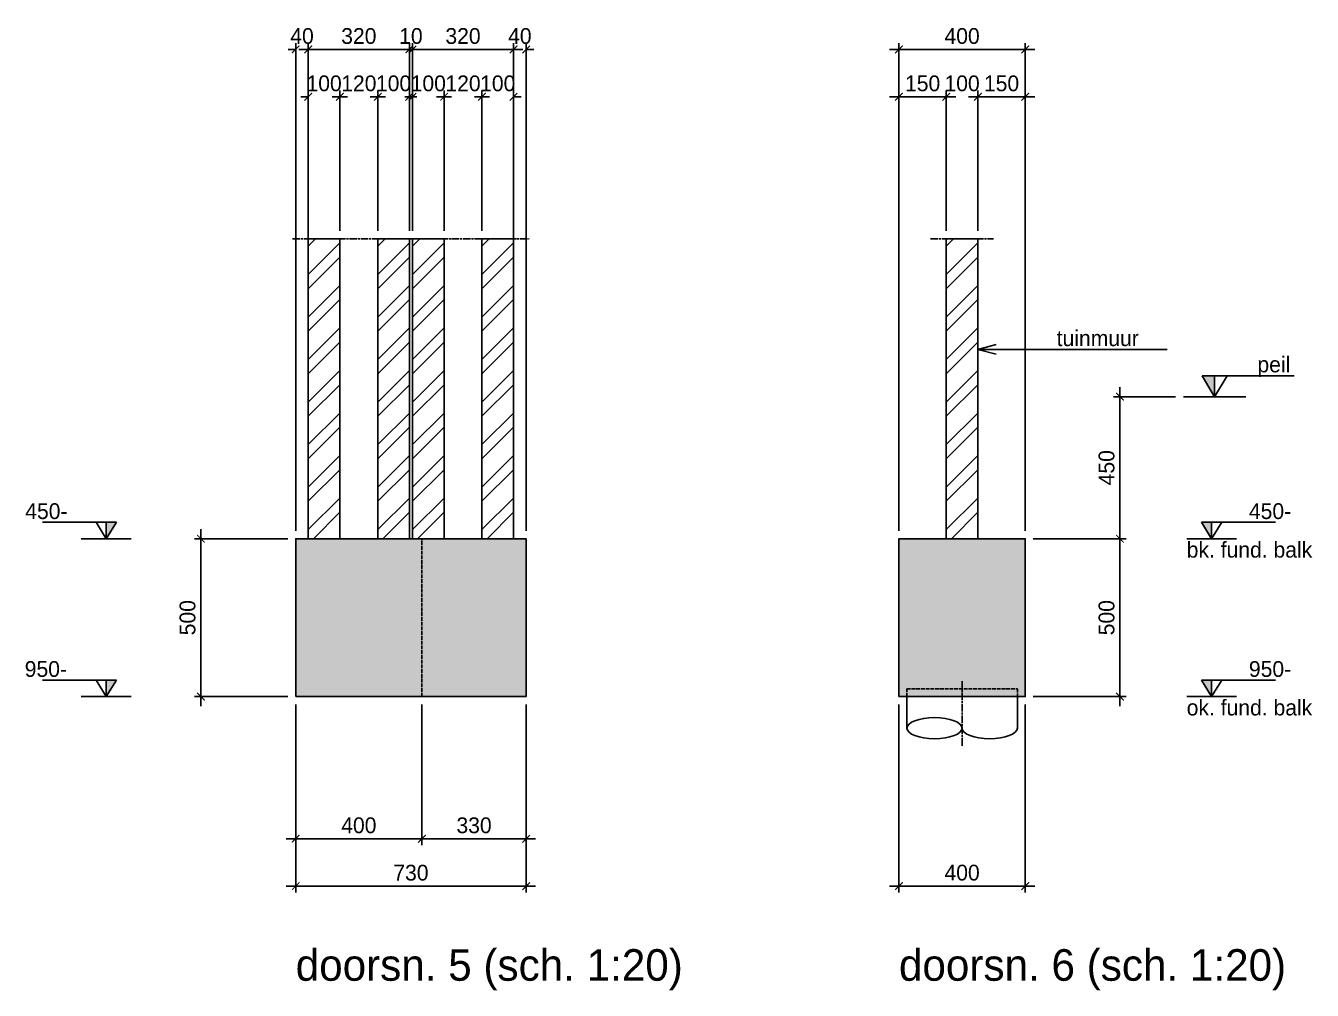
# Model space of a CAD drawing. Header units: millimetres. Extents: x -109306 to 269542, y -22401 to 197206.
# Drawn here: x -46793 to -42718, y 15534 to 18589 of the extents above; entities that cross this region are included whole.
import ezdxf

# ---------------------------------------------------------------- set-up
doc = ezdxf.new("R2010")
doc.units = ezdxf.units.MM
doc.linetypes.add('CENTER', pattern=[36, 24, -3, 6, -3])
doc.linetypes.add('DASH', pattern=[15, 12, -3])
for name, color, linetype in [('10', 9, 'DASH'), ('13', 7, 'Continuous'), ('BETON - 18', 1, 'Continuous'), ('BETON - 25', 2, 'Continuous'), ('BETON - 50', 4, 'Continuous'), ('DIMENSION', 1, 'Continuous'), ('HATCH', 9, 'Continuous'), ('HATCH-beton', 254, 'Continuous'), ('PAAL', 3, 'Continuous'), ('STAAL-25', 2, 'Continuous'), ('STRAMIEN', 11, 'CENTER'), ('T25', 2, 'Continuous'), ('T50', 4, 'Continuous')]:
    doc.layers.add(name, color=color, linetype=linetype)
doc.styles.get("Standard").update_dxf_attribs({"font": ''})
doc.styles.get('Standard').set_extended_font_data('Century Gothic')
doc.dimstyles.new('1-20', dxfattribs={"dimscale": 20, "dimtxt": 2.5, "dimasz": 1.2, "dimexe": 1, "dimexo": 0, "dimgap": 0.8, "dimtad": 1, "dimdec": 0, "dimzin": 12, "dimdsep": 46, "dimtxsty": 'Standard', "dimblk1": 'ARCHTICK', "dimblk2": 'ARCHTICK', "dimsah": 1, "dimcen": 0.09, "dimdle": 1.5, "dimclrd": 256, "dimclre": 254, "dimclrt": 2, "dimadec": 0, "dimazin": 0, "dimtfac": 1, "dimtdec": 0, "dimtix": 1, "dimtofl": 0, "dimtmove": 2, "dimatfit": 3, "dimldrblk": 'ARCHTICK', "dimfxl": 1, "dimtolj": 1, "dimtzin": 0, "dimarcsym": 0})

# ---------------------------------------------------------------- blocks, each defined once
blk = doc.blocks.new('_ARCHTICK')
at = {"color": 0, "linetype": 'ByBlock', "const_width": 0.15}
blk.add_lwpolyline([(-0.5, -0.5), (0.5, 0.5)], dxfattribs=at)
blk = doc.blocks.new('*D171')
at = {"layer": 'Defpoints', "color": 0, "transparency": 16777216}
for p in [(-44027, 16438.7), (-43627, 16438.7), (-43627, 15863.7)]:
    blk.add_point(p, dxfattribs=at)
at = {"layer": 'DIMENSION', "color": 254, "lineweight": -2, "transparency": 16777216}
for p, q in [((-44027, 16438.7), (-44027, 15843.7)), ((-43627, 16438.7), (-43627, 15843.7))]:
    blk.add_line(p, q, dxfattribs=at)
at = {"layer": 'DIMENSION', "lineweight": -2, "transparency": 16777216}
blk.add_line((-44057, 15863.7), (-43597, 15863.7), dxfattribs=at)
at = {"layer": 'DIMENSION', "lineweight": -2, "transparency": 16777216, "xscale": 23.99999999999998, "yscale": 23.99999999999998, "zscale": 23.99999999999998, "rotation": 180}
blk.add_blockref('_ARCHTICK', (-44027, 15863.7), dxfattribs=at)
at = {"layer": 'DIMENSION', "lineweight": -2, "transparency": 16777216, "xscale": 23.99999999999998, "yscale": 23.99999999999998, "zscale": 23.99999999999998}
blk.add_blockref('_ARCHTICK', (-43627, 15863.7), dxfattribs=at)
at = {"layer": 'DIMENSION', "color": 2, "transparency": 16777216, "insert": (-43827, 15905.9), "char_height": 50, "attachment_point": 5}
blk.add_mtext('\\A1;400', dxfattribs=at)
blk = doc.blocks.new('*D172')
at = {"layer": 'Defpoints', "color": 0, "transparency": 16777216}
for p in [(-43602, 16963.7), (-43602, 16463.7), (-43327, 16463.7)]:
    blk.add_point(p, dxfattribs=at)
at = {"layer": 'DIMENSION', "color": 254, "lineweight": -2, "transparency": 16777216}
for p, q in [((-43602, 16963.7), (-43307, 16963.7)), ((-43602, 16463.7), (-43307, 16463.7))]:
    blk.add_line(p, q, dxfattribs=at)
at = {"layer": 'DIMENSION', "lineweight": -2, "transparency": 16777216}
blk.add_line((-43327, 16993.7), (-43327, 16433.7), dxfattribs=at)
at = {"layer": 'DIMENSION', "lineweight": -2, "transparency": 16777216, "xscale": 23.99999999999998, "yscale": 23.99999999999998, "zscale": 23.99999999999998}
for p, rotation in [((-43327, 16963.7), 90), ((-43327, 16463.7), 270)]:
    blk.add_blockref('_ARCHTICK', p, dxfattribs=dict(at, rotation=rotation))
at = {"layer": 'DIMENSION', "color": 2, "transparency": 16777216, "insert": (-43369.2, 16713.7), "char_height": 50, "attachment_point": 5, "rotation": 90}
blk.add_mtext('\\A1;500', dxfattribs=at)
blk = doc.blocks.new('A$C680E42B6')
at = {"layer": '13'}
for p in [(145, 39), (145, -39)]:
    blk.add_line(p, (0, 0), dxfattribs=at)
blk = doc.blocks.new('A$C0DE41A36')
at = {"layer": 'DIMENSION', "xscale": -0.4, "yscale": 0.4, "zscale": 0.4, "rotation": 180}
blk.add_blockref('A$C680E42B6', (0, 0), dxfattribs=at)
blk = doc.blocks.new('hoogte')
at = {"layer": 'DIMENSION'}
blk.add_hatch(color=256, dxfattribs=at).paths.add_polyline_path([(1.81, 2.63), (0.21, 2.63), (0.21, 0)])
for p, q in [((1.81, 2.63), (-9.88, 2.63)), ((0.21, 0), (-1.39, 2.63)), ((0.21, 0), (1.81, 2.63)), ((0.21, 0), (0.21, 2.63)), ((4.16, 0), (-3.74, 0))]:
    blk.add_line(p, q, dxfattribs=at)
at = {"layer": 'DIMENSION', "color": 2}
blk.add_attdef('HOOGTE', (-9.82, 3.09), '', height=2, dxfattribs=at)
at = {"layer": 'DIMENSION', "color": 1}
blk.add_attdef('POSITIE', (-9.92, -2.78), '', height=1.8, dxfattribs=at)
blk = doc.blocks.new('*D173')
at = {"layer": 'Defpoints', "color": 0, "transparency": 16777216}
for p in [(-43627, 18513.7), (-44027, 16988.7), (-43627, 16988.7)]:
    blk.add_point(p, dxfattribs=at)
at = {"layer": 'DIMENSION', "lineweight": -2, "transparency": 16777216}
blk.add_line((-44057, 18513.7), (-43597, 18513.7), dxfattribs=at)
at = {"layer": 'DIMENSION', "color": 254, "lineweight": -2, "transparency": 16777216}
for p, q in [((-44027, 16988.7), (-44027, 18533.7)), ((-43627, 16988.7), (-43627, 18533.7))]:
    blk.add_line(p, q, dxfattribs=at)
at = {"layer": 'DIMENSION', "lineweight": -2, "transparency": 16777216, "xscale": 23.99999999999998, "yscale": 23.99999999999998, "zscale": 23.99999999999998, "rotation": 180}
blk.add_blockref('_ARCHTICK', (-44027, 18513.7), dxfattribs=at)
at = {"layer": 'DIMENSION', "lineweight": -2, "transparency": 16777216, "xscale": 23.99999999999998, "yscale": 23.99999999999998, "zscale": 23.99999999999998}
blk.add_blockref('_ARCHTICK', (-43627, 18513.7), dxfattribs=at)
at = {"layer": 'DIMENSION', "color": 2, "transparency": 16777216, "insert": (-43827, 18555.9), "char_height": 50, "attachment_point": 5}
blk.add_mtext('\\A1;400', dxfattribs=at)
blk = doc.blocks.new('*D174')
at = {"layer": 'Defpoints', "color": 0, "transparency": 16777216}
for p in [(-43877, 18363.7), (-43877, 17938.7), (-43777, 17938.7)]:
    blk.add_point(p, dxfattribs=at)
at = {"layer": 'DIMENSION', "color": 254, "lineweight": -2, "transparency": 16777216}
for p, q in [((-43877, 17938.7), (-43877, 18383.7)), ((-43777, 17938.7), (-43777, 18383.7))]:
    blk.add_line(p, q, dxfattribs=at)
at = {"layer": 'DIMENSION', "lineweight": -2, "transparency": 16777216}
for p, q in [((-43877, 18363.7), (-43901, 18363.7)), ((-43777, 18363.7), (-43753, 18363.7))]:
    blk.add_line(p, q, dxfattribs=at)
at = {"layer": 'DIMENSION', "lineweight": -2, "transparency": 16777216, "xscale": 23.99999999999998, "yscale": 23.99999999999998, "zscale": 23.99999999999998}
blk.add_blockref('_ARCHTICK', (-43877, 18363.7), dxfattribs=at)
at = {"layer": 'DIMENSION', "lineweight": -2, "transparency": 16777216, "xscale": 23.99999999999998, "yscale": 23.99999999999998, "zscale": 23.99999999999998, "rotation": 180}
blk.add_blockref('_ARCHTICK', (-43777, 18363.7), dxfattribs=at)
at = {"layer": 'DIMENSION', "color": 2, "transparency": 16777216, "insert": (-43827, 18405.9), "char_height": 50, "attachment_point": 5}
blk.add_mtext('\\A1;100', dxfattribs=at)
blk = doc.blocks.new('*D175')
at = {"layer": 'Defpoints', "color": 0, "transparency": 16777216}
for p in [(-43877, 18363.7), (-43877, 17938.7), (-44027, 16988.7)]:
    blk.add_point(p, dxfattribs=at)
at = {"layer": 'DIMENSION', "color": 254, "lineweight": -2, "transparency": 16777216}
for p, q in [((-44027, 16988.7), (-44027, 18383.7)), ((-43877, 17938.7), (-43877, 18383.7))]:
    blk.add_line(p, q, dxfattribs=at)
at = {"layer": 'DIMENSION', "lineweight": -2, "transparency": 16777216}
blk.add_line((-44057, 18363.7), (-43847, 18363.7), dxfattribs=at)
at = {"layer": 'DIMENSION', "lineweight": -2, "transparency": 16777216, "xscale": 23.99999999999998, "yscale": 23.99999999999998, "zscale": 23.99999999999998, "rotation": 180}
blk.add_blockref('_ARCHTICK', (-44027, 18363.7), dxfattribs=at)
at = {"layer": 'DIMENSION', "lineweight": -2, "transparency": 16777216, "xscale": 23.99999999999998, "yscale": 23.99999999999998, "zscale": 23.99999999999998}
blk.add_blockref('_ARCHTICK', (-43877, 18363.7), dxfattribs=at)
at = {"layer": 'DIMENSION', "color": 2, "transparency": 16777216, "insert": (-43952, 18405.9), "char_height": 50, "attachment_point": 5}
blk.add_mtext('\\A1;150', dxfattribs=at)
blk = doc.blocks.new('*D176')
at = {"layer": 'Defpoints', "color": 0, "transparency": 16777216}
for p in [(-43777, 18363.7), (-43777, 17938.7), (-43627, 16988.7)]:
    blk.add_point(p, dxfattribs=at)
at = {"layer": 'DIMENSION', "color": 254, "lineweight": -2, "transparency": 16777216}
for p, q in [((-43777, 17938.7), (-43777, 18383.7)), ((-43627, 16988.7), (-43627, 18383.7))]:
    blk.add_line(p, q, dxfattribs=at)
at = {"layer": 'DIMENSION', "lineweight": -2, "transparency": 16777216}
blk.add_line((-43597, 18363.7), (-43807, 18363.7), dxfattribs=at)
at = {"layer": 'DIMENSION', "lineweight": -2, "transparency": 16777216, "xscale": 23.99999999999998, "yscale": 23.99999999999998, "zscale": 23.99999999999998, "rotation": 180}
blk.add_blockref('_ARCHTICK', (-43777, 18363.7), dxfattribs=at)
at = {"layer": 'DIMENSION', "lineweight": -2, "transparency": 16777216, "xscale": 23.99999999999998, "yscale": 23.99999999999998, "zscale": 23.99999999999998}
blk.add_blockref('_ARCHTICK', (-43627, 18363.7), dxfattribs=at)
at = {"layer": 'DIMENSION', "color": 2, "transparency": 16777216, "insert": (-43702, 18405.9), "char_height": 50, "attachment_point": 5}
blk.add_mtext('\\A1;150', dxfattribs=at)
blk = doc.blocks.new('*D177')
at = {"layer": 'Defpoints', "color": 0, "transparency": 16777216}
for p in [(-43327, 17413.7), (-43150.8, 17413.7), (-43602, 16963.7)]:
    blk.add_point(p, dxfattribs=at)
at = {"layer": 'DIMENSION', "lineweight": -2, "transparency": 16777216}
blk.add_line((-43327, 16933.7), (-43327, 17443.7), dxfattribs=at)
at = {"layer": 'DIMENSION', "color": 254, "lineweight": -2, "transparency": 16777216}
for p, q in [((-43150.8, 17413.7), (-43347, 17413.7)), ((-43602, 16963.7), (-43307, 16963.7))]:
    blk.add_line(p, q, dxfattribs=at)
at = {"layer": 'DIMENSION', "lineweight": -2, "transparency": 16777216, "xscale": 23.99999999999998, "yscale": 23.99999999999998, "zscale": 23.99999999999998}
for p, rotation in [((-43327, 17413.7), 90), ((-43327, 16963.7), 270)]:
    blk.add_blockref('_ARCHTICK', p, dxfattribs=dict(at, rotation=rotation))
at = {"layer": 'DIMENSION', "color": 2, "transparency": 16777216, "insert": (-43369.2, 17188.7), "char_height": 50, "attachment_point": 5, "rotation": 90}
blk.add_mtext('\\A1;450', dxfattribs=at)
blk = doc.blocks.new('A$C37C67F26')
at = {"layer": '10'}
blk.add_lwpolyline([(-175, 0), (-175, 25), (175, 25), (175, 0)], dxfattribs=at)
at = {"layer": '13'}
for p, q in [((-175, 0), (-175, -100)), ((175, 0), (175, -100))]:
    blk.add_line(p, q, dxfattribs=at)
at = {"layer": '13', "extrusion": (0, 0, -1)}
blk.add_ellipse((-87.5, -100), major_axis=(-87.5, 0), ratio=0.382785, dxfattribs=at)
at = {"layer": '13'}
blk.add_ellipse((87.5, -100), major_axis=(-87.5, 0), ratio=0.382785, start_param=0.000001, end_param=3.141592, dxfattribs=at)
at = {"layer": 'STRAMIEN'}
blk.add_line((0, 48.6), (0, -158.5), dxfattribs=at)
blk = doc.blocks.new('*D198')
at = {"layer": 'Defpoints', "color": 0, "transparency": 16777216}
for p in [(-45938, 16438.7), (-45538, 16438.7), (-45538, 16013.5)]:
    blk.add_point(p, dxfattribs=at)
at = {"layer": 'DIMENSION', "color": 254, "lineweight": -2, "transparency": 16777216}
for p, q in [((-45938, 16438.7), (-45938, 15993.5)), ((-45538, 16438.7), (-45538, 15993.5))]:
    blk.add_line(p, q, dxfattribs=at)
at = {"layer": 'DIMENSION', "lineweight": -2, "transparency": 16777216}
blk.add_line((-45968, 16013.5), (-45508, 16013.5), dxfattribs=at)
at = {"layer": 'DIMENSION', "lineweight": -2, "transparency": 16777216, "xscale": 23.99999999999998, "yscale": 23.99999999999998, "zscale": 23.99999999999998, "rotation": 180}
blk.add_blockref('_ARCHTICK', (-45938, 16013.5), dxfattribs=at)
at = {"layer": 'DIMENSION', "lineweight": -2, "transparency": 16777216, "xscale": 23.99999999999998, "yscale": 23.99999999999998, "zscale": 23.99999999999998}
blk.add_blockref('_ARCHTICK', (-45538, 16013.5), dxfattribs=at)
at = {"layer": 'DIMENSION', "color": 2, "transparency": 16777216, "insert": (-45738, 16055.8), "char_height": 50, "attachment_point": 5}
blk.add_mtext('\\A1;400', dxfattribs=at)
blk = doc.blocks.new('*D199')
at = {"layer": 'Defpoints', "color": 0, "transparency": 16777216}
for p in [(-46238.2, 16963.7), (-45963, 16963.7), (-45963, 16463.7)]:
    blk.add_point(p, dxfattribs=at)
at = {"layer": 'DIMENSION', "color": 254, "lineweight": -2, "transparency": 16777216}
for p, q in [((-45963, 16963.7), (-46258.2, 16963.7)), ((-45963, 16463.7), (-46258.2, 16463.7))]:
    blk.add_line(p, q, dxfattribs=at)
at = {"layer": 'DIMENSION', "lineweight": -2, "transparency": 16777216}
blk.add_line((-46238.2, 16433.7), (-46238.2, 16993.7), dxfattribs=at)
at = {"layer": 'DIMENSION', "lineweight": -2, "transparency": 16777216, "xscale": 23.99999999999998, "yscale": 23.99999999999998, "zscale": 23.99999999999998}
for p, rotation in [((-46238.2, 16963.7), 90), ((-46238.2, 16463.7), 270)]:
    blk.add_blockref('_ARCHTICK', p, dxfattribs=dict(at, rotation=rotation))
at = {"layer": 'DIMENSION', "color": 2, "transparency": 16777216, "insert": (-46280.5, 16713.7), "char_height": 50, "attachment_point": 5, "rotation": 90}
blk.add_mtext('\\A1;500', dxfattribs=at)
blk = doc.blocks.new('*D200')
at = {"layer": 'Defpoints', "color": 0, "transparency": 16777216}
for p in [(-45538, 16438.7), (-45208, 16438.7), (-45208, 16013.5)]:
    blk.add_point(p, dxfattribs=at)
at = {"layer": 'DIMENSION', "color": 254, "lineweight": -2, "transparency": 16777216}
for p, q in [((-45538, 16438.7), (-45538, 15993.5)), ((-45208, 16438.7), (-45208, 15993.5))]:
    blk.add_line(p, q, dxfattribs=at)
at = {"layer": 'DIMENSION', "lineweight": -2, "transparency": 16777216}
blk.add_line((-45568, 16013.5), (-45178, 16013.5), dxfattribs=at)
at = {"layer": 'DIMENSION', "lineweight": -2, "transparency": 16777216, "xscale": 23.99999999999998, "yscale": 23.99999999999998, "zscale": 23.99999999999998, "rotation": 180}
blk.add_blockref('_ARCHTICK', (-45538, 16013.5), dxfattribs=at)
at = {"layer": 'DIMENSION', "lineweight": -2, "transparency": 16777216, "xscale": 23.99999999999998, "yscale": 23.99999999999998, "zscale": 23.99999999999998}
blk.add_blockref('_ARCHTICK', (-45208, 16013.5), dxfattribs=at)
at = {"layer": 'DIMENSION', "color": 2, "transparency": 16777216, "insert": (-45373, 16055.8), "char_height": 50, "attachment_point": 5}
blk.add_mtext('\\A1;330', dxfattribs=at)
blk = doc.blocks.new('*D201')
at = {"layer": 'Defpoints', "color": 0, "transparency": 16777216}
for p in [(-45938, 16438.7), (-45208, 16438.7), (-45208, 15863.5)]:
    blk.add_point(p, dxfattribs=at)
at = {"layer": 'DIMENSION', "color": 254, "lineweight": -2, "transparency": 16777216}
for p, q in [((-45938, 16438.7), (-45938, 15843.5)), ((-45208, 16438.7), (-45208, 15843.5))]:
    blk.add_line(p, q, dxfattribs=at)
at = {"layer": 'DIMENSION', "lineweight": -2, "transparency": 16777216}
blk.add_line((-45968, 15863.5), (-45178, 15863.5), dxfattribs=at)
at = {"layer": 'DIMENSION', "lineweight": -2, "transparency": 16777216, "xscale": 23.99999999999998, "yscale": 23.99999999999998, "zscale": 23.99999999999998, "rotation": 180}
blk.add_blockref('_ARCHTICK', (-45938, 15863.5), dxfattribs=at)
at = {"layer": 'DIMENSION', "lineweight": -2, "transparency": 16777216, "xscale": 23.99999999999998, "yscale": 23.99999999999998, "zscale": 23.99999999999998}
blk.add_blockref('_ARCHTICK', (-45208, 15863.5), dxfattribs=at)
at = {"layer": 'DIMENSION', "color": 2, "transparency": 16777216, "insert": (-45573, 15905.8), "char_height": 50, "attachment_point": 5}
blk.add_mtext('\\A1;730', dxfattribs=at)
blk = doc.blocks.new('*D214')
at = {"layer": 'Defpoints', "color": 0, "transparency": 16777216}
for p in [(-45578, 18513.7), (-45898, 17938.7), (-45578, 17938.7)]:
    blk.add_point(p, dxfattribs=at)
at = {"layer": 'DIMENSION', "lineweight": -2, "transparency": 16777216}
blk.add_line((-45928, 18513.7), (-45548, 18513.7), dxfattribs=at)
at = {"layer": 'DIMENSION', "color": 254, "lineweight": -2, "transparency": 16777216}
for p, q in [((-45898, 17938.7), (-45898, 18533.7)), ((-45578, 17938.7), (-45578, 18533.7))]:
    blk.add_line(p, q, dxfattribs=at)
at = {"layer": 'DIMENSION', "lineweight": -2, "transparency": 16777216, "xscale": 23.99999999999998, "yscale": 23.99999999999998, "zscale": 23.99999999999998, "rotation": 180}
blk.add_blockref('_ARCHTICK', (-45898, 18513.7), dxfattribs=at)
at = {"layer": 'DIMENSION', "lineweight": -2, "transparency": 16777216, "xscale": 23.99999999999998, "yscale": 23.99999999999998, "zscale": 23.99999999999998}
blk.add_blockref('_ARCHTICK', (-45578, 18513.7), dxfattribs=at)
at = {"layer": 'DIMENSION', "color": 2, "transparency": 16777216, "insert": (-45738, 18555.9), "char_height": 50, "attachment_point": 5}
blk.add_mtext('\\A1;320', dxfattribs=at)
blk = doc.blocks.new('*D215')
at = {"layer": 'Defpoints', "color": 0, "transparency": 16777216}
for p in [(-45898, 18363.7), (-45798, 18363.7), (-45798, 17938.7)]:
    blk.add_point(p, dxfattribs=at)
at = {"layer": 'DIMENSION', "color": 254, "lineweight": -2, "transparency": 16777216}
for p, q in [((-45898, 18363.7), (-45898, 18383.7)), ((-45798, 17938.7), (-45798, 18383.7))]:
    blk.add_line(p, q, dxfattribs=at)
at = {"layer": 'DIMENSION', "lineweight": -2, "transparency": 16777216}
for p, q in [((-45898, 18363.7), (-45922, 18363.7)), ((-45798, 18363.7), (-45774, 18363.7))]:
    blk.add_line(p, q, dxfattribs=at)
at = {"layer": 'DIMENSION', "lineweight": -2, "transparency": 16777216, "xscale": 23.99999999999998, "yscale": 23.99999999999998, "zscale": 23.99999999999998}
blk.add_blockref('_ARCHTICK', (-45898, 18363.7), dxfattribs=at)
at = {"layer": 'DIMENSION', "lineweight": -2, "transparency": 16777216, "xscale": 23.99999999999998, "yscale": 23.99999999999998, "zscale": 23.99999999999998, "rotation": 180}
blk.add_blockref('_ARCHTICK', (-45798, 18363.7), dxfattribs=at)
at = {"layer": 'DIMENSION', "color": 2, "transparency": 16777216, "insert": (-45848, 18405.9), "char_height": 50, "attachment_point": 5}
blk.add_mtext('\\A1;100', dxfattribs=at)
blk = doc.blocks.new('*D216')
at = {"layer": 'Defpoints', "color": 0, "transparency": 16777216}
for p in [(-45798, 18363.7), (-45798, 18363.7), (-45678, 17938.7)]:
    blk.add_point(p, dxfattribs=at)
at = {"layer": 'DIMENSION', "color": 254, "lineweight": -2, "transparency": 16777216}
for p, q in [((-45798, 18363.7), (-45798, 18383.7)), ((-45678, 17938.7), (-45678, 18383.7))]:
    blk.add_line(p, q, dxfattribs=at)
at = {"layer": 'DIMENSION', "lineweight": -2, "transparency": 16777216}
for p, q in [((-45798, 18363.7), (-45822, 18363.7)), ((-45678, 18363.7), (-45654, 18363.7))]:
    blk.add_line(p, q, dxfattribs=at)
at = {"layer": 'DIMENSION', "lineweight": -2, "transparency": 16777216, "xscale": 23.99999999999998, "yscale": 23.99999999999998, "zscale": 23.99999999999998}
blk.add_blockref('_ARCHTICK', (-45798, 18363.7), dxfattribs=at)
at = {"layer": 'DIMENSION', "lineweight": -2, "transparency": 16777216, "xscale": 23.99999999999998, "yscale": 23.99999999999998, "zscale": 23.99999999999998, "rotation": 180}
blk.add_blockref('_ARCHTICK', (-45678, 18363.7), dxfattribs=at)
at = {"layer": 'DIMENSION', "color": 2, "transparency": 16777216, "insert": (-45738, 18405.9), "char_height": 50, "attachment_point": 5}
blk.add_mtext('\\A1;120', dxfattribs=at)
blk = doc.blocks.new('*D217')
at = {"layer": 'Defpoints', "color": 0, "transparency": 16777216}
for p in [(-45678, 18363.7), (-45578, 18363.7), (-45678, 17938.7)]:
    blk.add_point(p, dxfattribs=at)
at = {"layer": 'DIMENSION', "color": 254, "lineweight": -2, "transparency": 16777216}
for p, q in [((-45678, 17938.7), (-45678, 18383.7)), ((-45578, 18363.7), (-45578, 18383.7))]:
    blk.add_line(p, q, dxfattribs=at)
at = {"layer": 'DIMENSION', "lineweight": -2, "transparency": 16777216}
for p, q in [((-45678, 18363.7), (-45702, 18363.7)), ((-45578, 18363.7), (-45554, 18363.7))]:
    blk.add_line(p, q, dxfattribs=at)
at = {"layer": 'DIMENSION', "lineweight": -2, "transparency": 16777216, "xscale": 23.99999999999998, "yscale": 23.99999999999998, "zscale": 23.99999999999998}
blk.add_blockref('_ARCHTICK', (-45678, 18363.7), dxfattribs=at)
at = {"layer": 'DIMENSION', "lineweight": -2, "transparency": 16777216, "xscale": 23.99999999999998, "yscale": 23.99999999999998, "zscale": 23.99999999999998, "rotation": 180}
blk.add_blockref('_ARCHTICK', (-45578, 18363.7), dxfattribs=at)
at = {"layer": 'DIMENSION', "color": 2, "transparency": 16777216, "insert": (-45628, 18405.9), "char_height": 50, "attachment_point": 5}
blk.add_mtext('\\A1;100', dxfattribs=at)
blk = doc.blocks.new('*D218')
at = {"layer": 'Defpoints', "color": 0, "transparency": 16777216}
for p in [(-45898, 18513.7), (-45898, 17913.7), (-45938, 16988.7)]:
    blk.add_point(p, dxfattribs=at)
at = {"layer": 'DIMENSION', "lineweight": -2, "transparency": 16777216}
for p, q in [((-45938, 18513.7), (-45962, 18513.7)), ((-45898, 18513.7), (-45874, 18513.7))]:
    blk.add_line(p, q, dxfattribs=at)
at = {"layer": 'DIMENSION', "color": 254, "lineweight": -2, "transparency": 16777216}
for p, q in [((-45938, 16988.7), (-45938, 18533.7)), ((-45898, 17913.7), (-45898, 18533.7))]:
    blk.add_line(p, q, dxfattribs=at)
at = {"layer": 'DIMENSION', "lineweight": -2, "transparency": 16777216, "xscale": 23.99999999999998, "yscale": 23.99999999999998, "zscale": 23.99999999999998}
blk.add_blockref('_ARCHTICK', (-45938, 18513.7), dxfattribs=at)
at = {"layer": 'DIMENSION', "lineweight": -2, "transparency": 16777216, "xscale": 23.99999999999998, "yscale": 23.99999999999998, "zscale": 23.99999999999998, "rotation": 180}
blk.add_blockref('_ARCHTICK', (-45898, 18513.7), dxfattribs=at)
at = {"layer": 'DIMENSION', "color": 2, "transparency": 16777216, "insert": (-45918, 18555.9), "char_height": 50, "attachment_point": 5}
blk.add_mtext('\\A1;40', dxfattribs=at)
blk = doc.blocks.new('*D219')
at = {"layer": 'Defpoints', "color": 0, "transparency": 16777216}
for p in [(-45348, 18363.7), (-45248, 18363.7), (-45348, 17938.7)]:
    blk.add_point(p, dxfattribs=at)
at = {"layer": 'DIMENSION', "color": 254, "lineweight": -2, "transparency": 16777216}
for p, q in [((-45348, 17938.7), (-45348, 18383.7)), ((-45248, 18363.7), (-45248, 18383.7))]:
    blk.add_line(p, q, dxfattribs=at)
at = {"layer": 'DIMENSION', "lineweight": -2, "transparency": 16777216}
for p, q in [((-45348, 18363.7), (-45372, 18363.7)), ((-45248, 18363.7), (-45224, 18363.7))]:
    blk.add_line(p, q, dxfattribs=at)
at = {"layer": 'DIMENSION', "lineweight": -2, "transparency": 16777216, "xscale": 23.99999999999998, "yscale": 23.99999999999998, "zscale": 23.99999999999998}
blk.add_blockref('_ARCHTICK', (-45348, 18363.7), dxfattribs=at)
at = {"layer": 'DIMENSION', "lineweight": -2, "transparency": 16777216, "xscale": 23.99999999999998, "yscale": 23.99999999999998, "zscale": 23.99999999999998, "rotation": 180}
blk.add_blockref('_ARCHTICK', (-45248, 18363.7), dxfattribs=at)
at = {"layer": 'DIMENSION', "color": 2, "transparency": 16777216, "insert": (-45298, 18405.9), "char_height": 50, "attachment_point": 5}
blk.add_mtext('\\A1;100', dxfattribs=at)
blk = doc.blocks.new('*D220')
at = {"layer": 'Defpoints', "color": 0, "transparency": 16777216}
for p in [(-45348, 18363.7), (-45348, 18363.7), (-45468, 17938.7)]:
    blk.add_point(p, dxfattribs=at)
at = {"layer": 'DIMENSION', "color": 254, "lineweight": -2, "transparency": 16777216}
for p, q in [((-45468, 17938.7), (-45468, 18383.7)), ((-45348, 18363.7), (-45348, 18383.7))]:
    blk.add_line(p, q, dxfattribs=at)
at = {"layer": 'DIMENSION', "lineweight": -2, "transparency": 16777216}
for p, q in [((-45468, 18363.7), (-45492, 18363.7)), ((-45348, 18363.7), (-45324, 18363.7))]:
    blk.add_line(p, q, dxfattribs=at)
at = {"layer": 'DIMENSION', "lineweight": -2, "transparency": 16777216, "xscale": 23.99999999999998, "yscale": 23.99999999999998, "zscale": 23.99999999999998}
blk.add_blockref('_ARCHTICK', (-45468, 18363.7), dxfattribs=at)
at = {"layer": 'DIMENSION', "lineweight": -2, "transparency": 16777216, "xscale": 23.99999999999998, "yscale": 23.99999999999998, "zscale": 23.99999999999998, "rotation": 180}
blk.add_blockref('_ARCHTICK', (-45348, 18363.7), dxfattribs=at)
at = {"layer": 'DIMENSION', "color": 2, "transparency": 16777216, "insert": (-45408, 18405.9), "char_height": 50, "attachment_point": 5}
blk.add_mtext('\\A1;120', dxfattribs=at)
blk = doc.blocks.new('*D221')
at = {"layer": 'Defpoints', "color": 0, "transparency": 16777216}
for p in [(-45568, 18363.7), (-45468, 18363.7), (-45468, 17938.7)]:
    blk.add_point(p, dxfattribs=at)
at = {"layer": 'DIMENSION', "color": 254, "lineweight": -2, "transparency": 16777216}
for p, q in [((-45568, 18363.7), (-45568, 18383.7)), ((-45468, 17938.7), (-45468, 18383.7))]:
    blk.add_line(p, q, dxfattribs=at)
at = {"layer": 'DIMENSION', "lineweight": -2, "transparency": 16777216}
for p, q in [((-45568, 18363.7), (-45592, 18363.7)), ((-45468, 18363.7), (-45444, 18363.7))]:
    blk.add_line(p, q, dxfattribs=at)
at = {"layer": 'DIMENSION', "lineweight": -2, "transparency": 16777216, "xscale": 23.99999999999998, "yscale": 23.99999999999998, "zscale": 23.99999999999998}
blk.add_blockref('_ARCHTICK', (-45568, 18363.7), dxfattribs=at)
at = {"layer": 'DIMENSION', "lineweight": -2, "transparency": 16777216, "xscale": 23.99999999999998, "yscale": 23.99999999999998, "zscale": 23.99999999999998, "rotation": 180}
blk.add_blockref('_ARCHTICK', (-45468, 18363.7), dxfattribs=at)
at = {"layer": 'DIMENSION', "color": 2, "transparency": 16777216, "insert": (-45518, 18405.9), "char_height": 50, "attachment_point": 5}
blk.add_mtext('\\A1;100', dxfattribs=at)
blk = doc.blocks.new('*D222')
at = {"layer": 'Defpoints', "color": 0, "transparency": 16777216}
for p in [(-45568, 18513.7), (-45568, 17938.7), (-45248, 17938.7)]:
    blk.add_point(p, dxfattribs=at)
at = {"layer": 'DIMENSION', "lineweight": -2, "transparency": 16777216}
blk.add_line((-45218, 18513.7), (-45598, 18513.7), dxfattribs=at)
at = {"layer": 'DIMENSION', "color": 254, "lineweight": -2, "transparency": 16777216}
for p, q in [((-45568, 17938.7), (-45568, 18533.7)), ((-45248, 17938.7), (-45248, 18533.7))]:
    blk.add_line(p, q, dxfattribs=at)
at = {"layer": 'DIMENSION', "lineweight": -2, "transparency": 16777216, "xscale": 23.99999999999998, "yscale": 23.99999999999998, "zscale": 23.99999999999998, "rotation": 180}
blk.add_blockref('_ARCHTICK', (-45568, 18513.7), dxfattribs=at)
at = {"layer": 'DIMENSION', "lineweight": -2, "transparency": 16777216, "xscale": 23.99999999999998, "yscale": 23.99999999999998, "zscale": 23.99999999999998}
blk.add_blockref('_ARCHTICK', (-45248, 18513.7), dxfattribs=at)
at = {"layer": 'DIMENSION', "color": 2, "transparency": 16777216, "insert": (-45408, 18555.9), "char_height": 50, "attachment_point": 5}
blk.add_mtext('\\A1;320', dxfattribs=at)
blk = doc.blocks.new('*D223')
at = {"layer": 'Defpoints', "color": 0, "transparency": 16777216}
for p in [(-45248, 18513.7), (-45248, 17913.7), (-45208, 16988.7)]:
    blk.add_point(p, dxfattribs=at)
at = {"layer": 'DIMENSION', "lineweight": -2, "transparency": 16777216}
for p, q in [((-45248, 18513.7), (-45272, 18513.7)), ((-45208, 18513.7), (-45184, 18513.7))]:
    blk.add_line(p, q, dxfattribs=at)
at = {"layer": 'DIMENSION', "color": 254, "lineweight": -2, "transparency": 16777216}
for p, q in [((-45248, 17913.7), (-45248, 18533.7)), ((-45208, 16988.7), (-45208, 18533.7))]:
    blk.add_line(p, q, dxfattribs=at)
at = {"layer": 'DIMENSION', "lineweight": -2, "transparency": 16777216, "xscale": 23.99999999999998, "yscale": 23.99999999999998, "zscale": 23.99999999999998}
blk.add_blockref('_ARCHTICK', (-45248, 18513.7), dxfattribs=at)
at = {"layer": 'DIMENSION', "lineweight": -2, "transparency": 16777216, "xscale": 23.99999999999998, "yscale": 23.99999999999998, "zscale": 23.99999999999998, "rotation": 180}
blk.add_blockref('_ARCHTICK', (-45208, 18513.7), dxfattribs=at)
at = {"layer": 'DIMENSION', "color": 2, "transparency": 16777216, "insert": (-45228, 18555.9), "char_height": 50, "attachment_point": 5}
blk.add_mtext('\\A1;40', dxfattribs=at)
blk = doc.blocks.new('*D224')
at = {"layer": 'Defpoints', "color": 0, "transparency": 16777216}
for p in [(-45578, 18513.7), (-45568, 18513.7), (-45568, 18513.7)]:
    blk.add_point(p, dxfattribs=at)
at = {"layer": 'DIMENSION', "lineweight": -2, "transparency": 16777216}
for p, q in [((-45578, 18513.7), (-45602, 18513.7)), ((-45568, 18513.7), (-45544, 18513.7))]:
    blk.add_line(p, q, dxfattribs=at)
at = {"layer": 'DIMENSION', "color": 254, "lineweight": -2, "transparency": 16777216}
for p, q in [((-45578, 18513.7), (-45578, 18533.7)), ((-45568, 18513.7), (-45568, 18533.7))]:
    blk.add_line(p, q, dxfattribs=at)
at = {"layer": 'DIMENSION', "lineweight": -2, "transparency": 16777216, "xscale": 23.99999999999998, "yscale": 23.99999999999998, "zscale": 23.99999999999998}
blk.add_blockref('_ARCHTICK', (-45578, 18513.7), dxfattribs=at)
at = {"layer": 'DIMENSION', "lineweight": -2, "transparency": 16777216, "xscale": 23.99999999999998, "yscale": 23.99999999999998, "zscale": 23.99999999999998, "rotation": 180}
blk.add_blockref('_ARCHTICK', (-45568, 18513.7), dxfattribs=at)
at = {"layer": 'DIMENSION', "color": 2, "transparency": 16777216, "insert": (-45573, 18555.9), "char_height": 50, "attachment_point": 5}
blk.add_mtext('\\A1;10', dxfattribs=at)

msp = doc.modelspace()

# ---------------------------------------------------------------- hatches: boundary and pattern name
at = {"layer": 'HATCH'}
h = msp.add_hatch(dxfattribs=at)
h.set_pattern_fill('ANSI32', color=256, scale=10)
h.set_pattern_definition([(45, (-154097.87, 660.67), (-67.35192, 67.35192), []), (45, (-154052.97, 660.67), (-67.35192, 67.35192), [])])
h.paths.add_polyline_path([(-45898, 16963.7), (-45798, 16963.7), (-45798, 17913.7), (-45898, 17913.7)])
h = msp.add_hatch(dxfattribs=at)
h.set_pattern_fill('ANSI32', color=256, scale=10)
h.set_pattern_definition([(45, (-153877.87, 660.67), (-67.35192, 67.35192), []), (45, (-153832.97, 660.67), (-67.35192, 67.35192), [])])
h.paths.add_polyline_path([(-45678, 16963.7), (-45578, 16963.7), (-45578, 17913.7), (-45678, 17913.7)])
h = msp.add_hatch(dxfattribs=at)
h.set_pattern_fill('ANSI32', color=256, scale=10)
h.set_pattern_definition([(45, (-153767.87, 660.67), (-67.35192, 67.35192), []), (45, (-153722.97, 660.67), (-67.35192, 67.35192), [])])
h.paths.add_polyline_path([(-45568, 16963.7), (-45468, 16963.7), (-45468, 17913.7), (-45568, 17913.7)])
h = msp.add_hatch(dxfattribs=at)
h.set_pattern_fill('ANSI32', color=256, scale=10)
h.set_pattern_definition([(45, (-153547.87, 660.67), (-67.35192, 67.35192), []), (45, (-153502.97, 660.67), (-67.35192, 67.35192), [])])
h.paths.add_polyline_path([(-45348, 16963.7), (-45248, 16963.7), (-45248, 17913.7), (-45348, 17913.7)])
h = msp.add_hatch(dxfattribs=at)
h.set_pattern_fill('ANSI32', color=256, scale=10)
h.set_pattern_definition([(45, (-152076.88, 660.67), (-67.35192, 67.35192), []), (45, (-152031.975, 660.67), (-67.35192, 67.35192), [])])
h.paths.add_polyline_path([(-43877, 16963.7), (-43777, 16963.7), (-43777, 17913.7), (-43877, 17913.7)])
h = msp.add_hatch(color=254, dxfattribs=at)
h.dxf.hatch_style = 1
h.paths.add_polyline_path([(-44027, 16463.7), (-43627, 16463.7), (-43627, 16963.7), (-44027, 16963.7)])
at = {"layer": 'HATCH-beton'}
h = msp.add_hatch(color=256, dxfattribs=at)
h.dxf.hatch_style = 1
h.paths.add_polyline_path([(-45938, 16463.7), (-45208, 16463.7), (-45208, 16963.7), (-45938, 16963.7)])
h = msp.add_hatch(color=254, dxfattribs=at)
h.dxf.hatch_style = 1
h.paths.add_polyline_path([(-44027, 16463.7), (-43627, 16463.7), (-43627, 16963.7), (-44027, 16963.7)])

# ---------------------------------------------------------------- linework, layer by layer
at = {"layer": '10'}
msp.add_lwpolyline([(-45538, 16463.7), (-45538, 16963.7)], dxfattribs=at)
at = {"layer": '13'}
msp.add_line((-43777, 17563.7), (-43177, 17563.7), dxfattribs=at)
at = {"layer": 'BETON - 18'}
for points in [[(-45898, 16963.7), (-45798, 16963.7), (-45798, 17913.7), (-45898, 17913.7)], [(-45678, 16963.7), (-45578, 16963.7), (-45578, 17913.7), (-45678, 17913.7)], [(-45568, 16963.7), (-45468, 16963.7), (-45468, 17913.7), (-45568, 17913.7)], [(-45348, 16963.7), (-45248, 16963.7), (-45248, 17913.7), (-45348, 17913.7)], [(-43877, 16963.7), (-43777, 16963.7), (-43777, 17913.7), (-43877, 17913.7)]]:
    msp.add_lwpolyline(points, close=True, dxfattribs=at)
at = {"layer": 'BETON - 25'}
msp.add_lwpolyline([(-44027, 16463.7), (-43627, 16463.7), (-43627, 16963.7), (-44027, 16963.7)], close=True, dxfattribs=at)
at = {"layer": 'BETON - 50'}
msp.add_lwpolyline([(-45938, 16463.7), (-45208, 16463.7), (-45208, 16963.7), (-45938, 16963.7)], close=True, dxfattribs=at)
at = {"layer": 'STRAMIEN'}
for points in [[(-45948, 17913.7), (-45198, 17913.7)], [(-43927, 17913.7), (-43727, 17913.7)]]:
    msp.add_lwpolyline(points, dxfattribs=at)

# ---------------------------------------------------------------- block references
at = {"layer": 'DIMENSION'}
ref = msp.add_blockref('hoogte', (-43021.7, 17413.7), dxfattribs=dict(at, xscale=-25, yscale=25, zscale=25))
ref.add_attrib('HOOGTE', 'peil', (-42891.4, 17490.9), dxfattribs={"color": 2, "height": 50})
ref = msp.add_blockref('hoogte', (-46542.4, 16963.7), dxfattribs=dict(at, xscale=20, yscale=20, zscale=25))
ref.add_attrib('HOOGTE', '450-', (-46794.7, 17026.2), dxfattribs={"color": 2, "height": 50})
ref = msp.add_blockref('hoogte', (-43032.2, 16963.7), dxfattribs=dict(at, xscale=-20, yscale=20, zscale=25))
ref.add_attrib('HOOGTE', '450-', (-42918.4, 17026.2), dxfattribs={"color": 2, "height": 50})
ref.add_attrib('POSITIE', 'bk. fund. balk', (-43115.5, 16904), dxfattribs={"color": 1, "height": 50})
ref = msp.add_blockref('hoogte', (-46542.4, 16463.7), dxfattribs=dict(at, xscale=20, yscale=20, zscale=25))
ref.add_attrib('HOOGTE', '950-', (-46796.4, 16526.2), dxfattribs={"color": 2, "height": 50})
ref = msp.add_blockref('hoogte', (-43032.2, 16463.7), dxfattribs=dict(at, xscale=-20, yscale=20, zscale=25))
ref.add_attrib('HOOGTE', '950-', (-42918.4, 16526.2), dxfattribs={"color": 2, "height": 50})
ref.add_attrib('POSITIE', 'ok. fund. balk', (-43115.5, 16404), dxfattribs={"color": 1, "height": 50})
at = {"layer": 'PAAL'}
msp.add_blockref('A$C37C67F26', (-43827, 16463.7), dxfattribs=at)
at = {"layer": 'STAAL-25', "xscale": -1, "rotation": 180.0000179416437}
msp.add_blockref('A$C0DE41A36', (-43777, 17563.7), dxfattribs=at)

# ---------------------------------------------------------------- texts
at = {"layer": 'T25'}
msp.add_text('tuinmuur', height=50, dxfattribs=at).set_placement((-43527.3, 17573.9))
at = {"layer": 'T50'}
for s, p in [('doorsn. 5 (sch. 1:20)', (-45938, 15563.7)), ('doorsn. 6 (sch. 1:20)', (-44027, 15563.7))]:
    msp.add_text(s, height=100, dxfattribs=at).set_placement(p)

# ---------------------------------------------------------------- dimensions: what is measured, and where the dimension line sits
at = {"layer": 'DIMENSION'}
for base, p1, p2, picture, middle in [((-45898, 18513.7), (-45938, 16988.7), (-45898, 17913.7), '*D218', (-45918, 18555.9)), ((-45578, 18513.7), (-45898, 17938.7), (-45578, 17938.7), '*D214', (-45738, 18555.9)), ((-45568, 18513.7), (-45578, 18513.7), (-45568, 18513.7), '*D224', (-45573, 18555.9)), ((-43627, 18513.7), (-44027, 16988.7), (-43627, 16988.7), '*D173', (-43827, 18555.9)), ((-45798, 18363.7), (-45898, 18363.7), (-45798, 17938.7), '*D215', (-45848, 18405.9)), ((-43877, 18363.7), (-43777, 17938.7), (-43877, 17938.7), '*D174', (-43827, 18405.9)), ((-43777, 18363.7), (-43627, 16988.7), (-43777, 17938.7), '*D176', (-43702, 18405.9)), ((-45538, 16013.5), (-45938, 16438.7), (-45538, 16438.7), '*D198', (-45738, 16055.8)), ((-45208, 15863.5), (-45938, 16438.7), (-45208, 16438.7), '*D201', (-45573, 15905.8)), ((-45208, 16013.5), (-45538, 16438.7), (-45208, 16438.7), '*D200', (-45373, 16055.8)), ((-43627, 15863.7), (-44027, 16438.7), (-43627, 16438.7), '*D171', (-43827, 15905.9))]:
    dim = msp.add_linear_dim(base=base, p1=p1, p2=p2, dimstyle='1-20', dxfattribs=at)
    dim.commit()
    dim.dimension.update_dxf_attribs({"geometry": picture, "text_midpoint": middle})
for base, p1, p2, angle, picture, middle in [((-45568, 18513.7), (-45248, 17938.7), (-45568, 17938.7), 180, '*D222', (-45408, 18555.9)), ((-45248, 18513.7), (-45208, 16988.7), (-45248, 17913.7), 180, '*D223', (-45228, 18555.9)), ((-45798, 18363.7), (-45678, 17938.7), (-45798, 18363.7), 180, '*D216', (-45738, 18405.9)), ((-45678, 18363.7), (-45578, 18363.7), (-45678, 17938.7), 180, '*D217', (-45628, 18405.9)), ((-45468, 18363.7), (-45568, 18363.7), (-45468, 17938.7), 0, '*D221', (-45518, 18405.9)), ((-45348, 18363.7), (-45468, 17938.7), (-45348, 18363.7), 0, '*D220', (-45408, 18405.9)), ((-45348, 18363.7), (-45248, 18363.7), (-45348, 17938.7), 180, '*D219', (-45298, 18405.9)), ((-43877, 18363.7), (-44027, 16988.7), (-43877, 17938.7), 180, '*D175', (-43952, 18405.9)), ((-43327, 17413.7), (-43602, 16963.7), (-43150.8, 17413.7), 90, '*D177', (-43369.2, 17188.7)), ((-46238.2, 16963.7), (-45963, 16463.7), (-45963, 16963.7), 90, '*D199', (-46280.5, 16713.7)), ((-43327, 16463.7), (-43602, 16963.7), (-43602, 16463.7), 90, '*D172', (-43369.2, 16713.7))]:
    dim = msp.add_linear_dim(base=base, p1=p1, p2=p2, angle=angle, dimstyle='1-20', dxfattribs=at)
    dim.commit()
    dim.dimension.update_dxf_attribs({"geometry": picture, "text_midpoint": middle})

doc.saveas('drawing.dxf')
